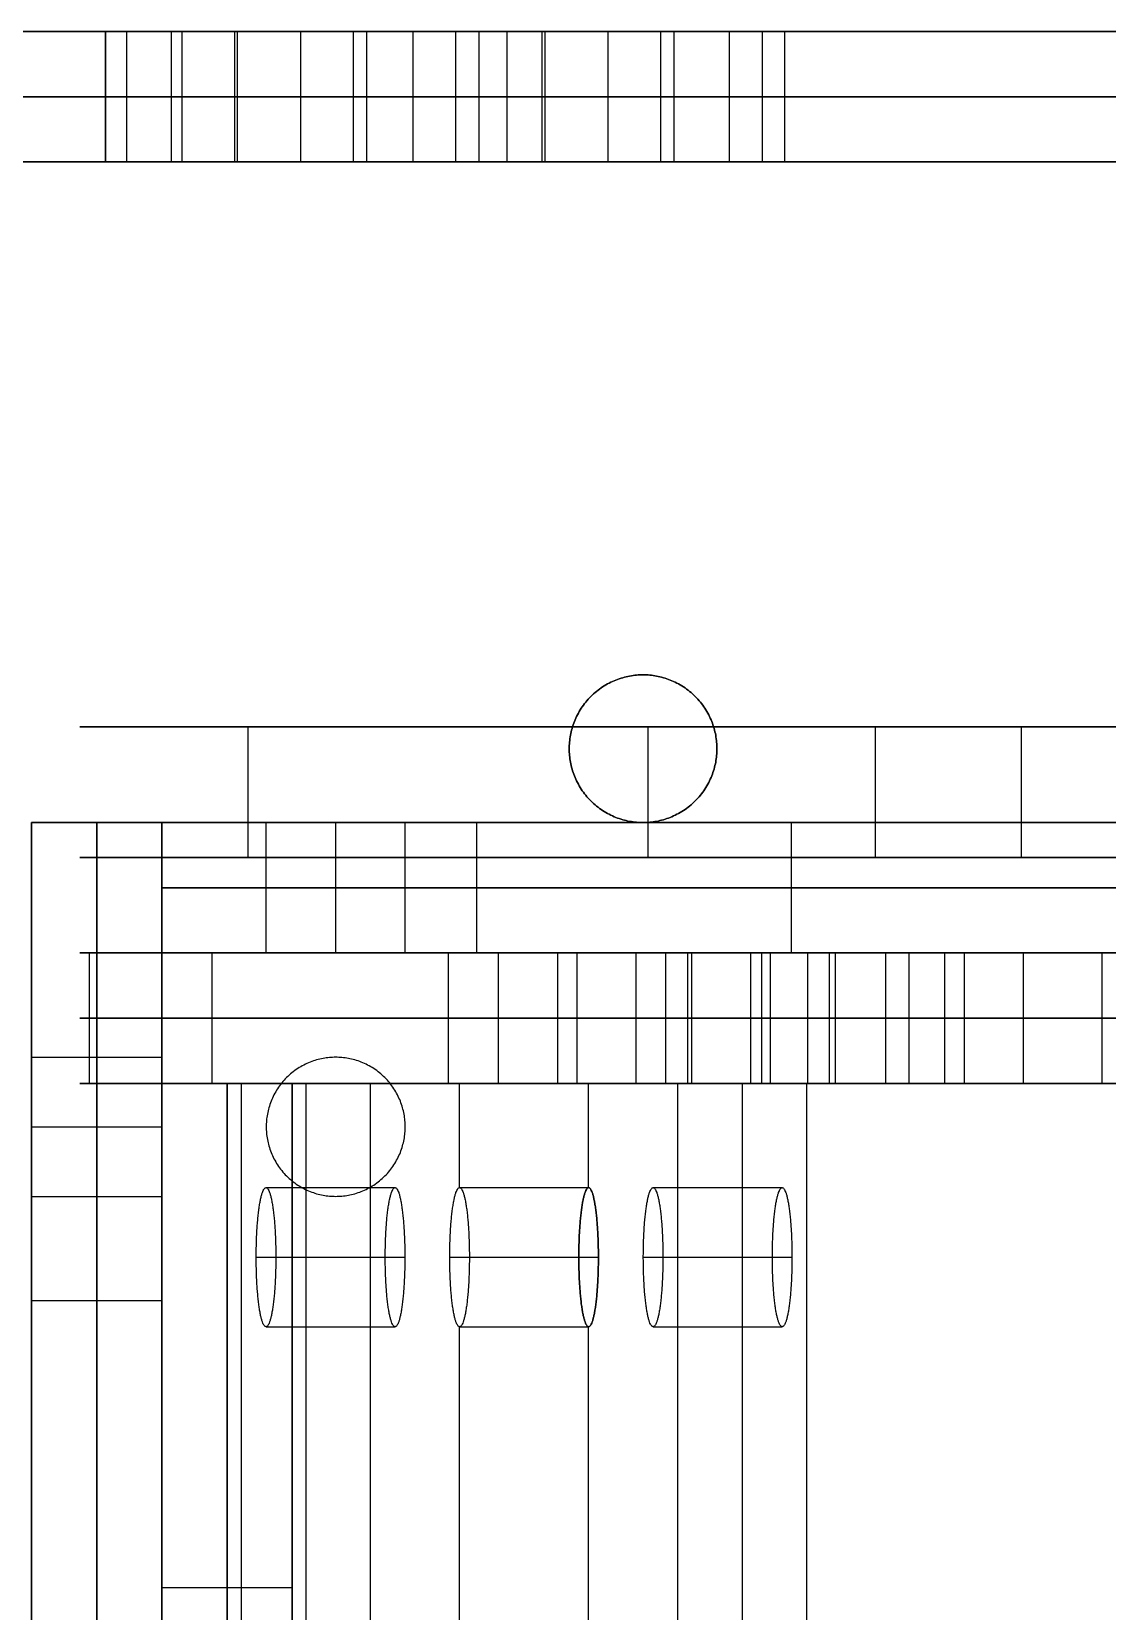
# Model space of a CAD drawing. Header units: millimetres. Extents: x -232 to 139, y -100 to 100.
# Drawn here: x -14.07 to 10.69, y 15.15 to 51.5 of the extents above; entities that cross this region are included whole.
import ezdxf

# ---------------------------------------------------------------- set-up
doc = ezdxf.new("R2010")
doc.units = ezdxf.units.MM
doc.header["$MEASUREMENT"] = 0
doc.layers.add('body', color=30, linetype='Continuous', true_color=0xff8000)

msp = doc.modelspace()

# ---------------------------------------------------------------- linework, layer by layer
at = {"layer": 'body'}
for p, q in [((-32.113, 51.5, 57.149), (4.858, 51.5, 57.149)), ((-32.113, 48.5, 57.149), (4.858, 48.5, 57.149)), ((-14.074, 22.212, 236.125), (-14.074, 33.3, 236.125)), ((-11.074, 22.212, 236.125), (-11.074, 33.3, 236.125)), ((61.395, 33.3, 229.141), (-11.074, 33.3, 229.141)), ((61.395, 30.3, 229.141), (-11.074, 30.3, 229.141)), ((25.858, 30.3, 125.732), (-5.192, 30.3, 130.148)), ((0.515, 30.3, 58.9), (2.484, 30.3, 72.746)), ((2.963, 30.3, 76.112), (20.151, 30.3, 196.98)), ((-11.074, 15.7, 238.11), (-11.074, 27.3, 238.11)), ((-8.074, 15.7, 238.11), (-8.074, 27.3, 238.11)), ((25.858, 27.3, 125.732), (-5.192, 27.3, 130.148)), ((-4.223, 24.9, 136.959), (-4.223, 27.3, 136.959)), ((-1.253, 24.9, 136.537), (-1.253, 27.3, 136.537)), ((0.515, 27.3, 58.9), (2.484, 27.3, 72.746)), ((2.963, 27.3, 76.112), (20.151, 27.3, 196.98)), ((-4.223, -21.7, 136.959), (-4.223, 21.7, 136.959)), ((-1.253, -21.7, 136.537), (-1.253, 21.7, 136.537))]:
    msp.add_line(p, q, dxfattribs=at)
for points in [[(69.887, 51.5, 5), (18.887, 51.5, 5), (-32.113, 51.5, 5)], [(-32.113, 51.5, 83.834), (-19.39, 51.5, 96.566), (-6.666, 51.5, 109.298)], [(-12.37, 48.5, 79.495), (-12.37, 50, 79.495), (-12.37, 51.5, 79.495)], [(-12.37, 51.5, 79.495), (-10.85, 51.5, 77.974), (-9.331, 51.5, 76.452)], [(-12.368, 48.5, 82.465), (-12.368, 50, 82.465), (-12.368, 51.5, 82.465)], [(-11.878, 48.5, 73.908), (-11.878, 50, 73.908), (-11.878, 51.5, 73.908)], [(-9.331, 51.5, 76.452), (-10.605, 51.5, 75.18), (-11.878, 51.5, 73.908)], [(-11.878, 51.5, 73.908), (2.749, 51.5, 59.261), (17.376, 51.5, 44.614)], [(-10.85, 48.5, 77.974), (-10.85, 50, 77.974), (-10.85, 51.5, 77.974)], [(-10.605, 48.5, 75.18), (-10.605, 50, 75.18), (-10.605, 51.5, 75.18)], [(-9.398, 48.5, 82.463), (-9.398, 50, 82.463), (-9.398, 51.5, 82.463)], [(-6.359, 51.5, 79.42), (-7.879, 51.5, 80.941), (-9.398, 51.5, 82.463)], [(-9.331, 48.5, 76.452), (-9.331, 50, 76.452), (-9.331, 51.5, 76.452)], [(-7.879, 48.5, 80.941), (-7.879, 50, 80.941), (-7.879, 51.5, 80.941)], [(-6.666, 48.5, 109.298), (-6.666, 50, 109.298), (-6.666, 51.5, 109.298)], [(-6.666, 51.5, 109.298), (-3.13, 51.5, 109.298), (0.406, 51.5, 109.298)], [(-6.359, 48.5, 79.42), (-6.359, 50, 79.42), (-6.359, 51.5, 79.42)], [(-2.255, 51.5, 83.519), (-4.307, 51.5, 81.469), (-6.359, 51.5, 79.42)], [(-5.294, 48.5, 86.561), (-5.294, 50, 86.561), (-5.294, 51.5, 86.561)], [(-5.294, 51.5, 86.561), (-3.774, 51.5, 85.04), (-2.255, 51.5, 83.519)], [(-5.292, 48.5, 89.531), (-5.292, 50, 89.531), (-5.292, 51.5, 89.531)], [(-4.307, 48.5, 81.469), (-4.307, 50, 81.469), (-4.307, 51.5, 81.469)], [(-3.774, 48.5, 85.04), (-3.774, 50, 85.04), (-3.774, 51.5, 85.04)], [(-3.13, 48.5, 109.298), (-3.13, 50, 109.298), (-3.13, 51.5, 109.298)], [(-2.322, 48.5, 89.529), (-2.322, 50, 89.529), (-2.322, 51.5, 89.529)], [(0.717, 51.5, 86.486), (-0.803, 51.5, 88.008), (-2.322, 51.5, 89.529)], [(-2.255, 48.5, 83.519), (-2.255, 50, 83.519), (-2.255, 51.5, 83.519)], [(-0.803, 48.5, 88.008), (-0.803, 50, 88.008), (-0.803, 51.5, 88.008)], [(0.406, 48.5, 109.298), (0.406, 50, 109.298), (0.406, 51.5, 109.298)], [(0.406, 51.5, 109.298), (35.146, 51.5, 74.557), (69.887, 51.5, 39.816)], [(0.717, 48.5, 86.486), (0.717, 50, 86.486), (0.717, 51.5, 86.486)], [(3.264, 51.5, 89.03), (1.99, 51.5, 87.758), (0.717, 51.5, 86.486)], [(1.99, 48.5, 87.758), (1.99, 50, 87.758), (1.99, 51.5, 87.758)], [(2.749, 48.5, 59.261), (2.749, 50, 59.261), (2.749, 51.5, 59.261)], [(3.264, 48.5, 89.03), (3.264, 50, 89.03), (3.264, 51.5, 89.03)], [(32.518, 51.5, 59.736), (17.891, 51.5, 74.383), (3.264, 51.5, 89.03)], [(69.887, 50, 5), (18.887, 50, 5), (-32.113, 50, 5)], [(-32.113, 50, 83.834), (-19.39, 50, 96.566), (-6.666, 50, 109.298)], [(-12.37, 50, 79.495), (-10.85, 50, 77.974), (-9.331, 50, 76.452)], [(-9.331, 50, 76.452), (-10.605, 50, 75.18), (-11.878, 50, 73.908)], [(-11.878, 50, 73.908), (2.749, 50, 59.261), (17.376, 50, 44.614)], [(-6.359, 50, 79.42), (-7.879, 50, 80.941), (-9.398, 50, 82.463)], [(-6.666, 50, 109.298), (-3.13, 50, 109.298), (0.406, 50, 109.298)], [(-2.255, 50, 83.519), (-4.307, 50, 81.469), (-6.359, 50, 79.42)], [(-5.294, 50, 86.561), (-3.774, 50, 85.04), (-2.255, 50, 83.519)], [(0.717, 50, 86.486), (-0.803, 50, 88.008), (-2.322, 50, 89.529)], [(0.406, 50, 109.298), (35.146, 50, 74.557), (69.887, 50, 39.816)], [(3.264, 50, 89.03), (1.99, 50, 87.758), (0.717, 50, 86.486)], [(32.518, 50, 59.736), (17.891, 50, 74.383), (3.264, 50, 89.03)], [(69.887, 48.5, 5), (18.887, 48.5, 5), (-32.113, 48.5, 5)], [(-32.113, 48.5, 83.834), (-19.39, 48.5, 96.566), (-6.666, 48.5, 109.298)], [(66.887, 48.5, 5), (18.887, 48.5, 5), (-29.113, 48.5, 5)], [(66.887, 48.5, 8), (18.887, 48.5, 8), (-29.113, 48.5, 8)], [(66.887, 48.5, 6.5), (18.887, 48.5, 6.5), (-29.113, 48.5, 6.5)], [(-12.37, 48.5, 79.495), (-10.85, 48.5, 77.974), (-9.331, 48.5, 76.452)], [(-9.331, 48.5, 76.452), (-10.605, 48.5, 75.18), (-11.878, 48.5, 73.908)], [(-11.878, 48.5, 73.908), (2.749, 48.5, 59.261), (17.376, 48.5, 44.614)], [(-6.359, 48.5, 79.42), (-7.879, 48.5, 80.941), (-9.398, 48.5, 82.463)], [(-6.666, 48.5, 109.298), (-3.13, 48.5, 109.298), (0.406, 48.5, 109.298)], [(-2.255, 48.5, 83.519), (-4.307, 48.5, 81.469), (-6.359, 48.5, 79.42)], [(-5.294, 48.5, 86.561), (-3.774, 48.5, 85.04), (-2.255, 48.5, 83.519)], [(0.717, 48.5, 86.486), (-0.803, 48.5, 88.008), (-2.322, 48.5, 89.529)], [(0.406, 48.5, 109.298), (35.146, 48.5, 74.557), (69.887, 48.5, 39.816)], [(3.264, 48.5, 89.03), (1.99, 48.5, 87.758), (0.717, 48.5, 86.486)], [(32.518, 48.5, 59.736), (17.891, 48.5, 74.383), (3.264, 48.5, 89.03)], [(0, 36.7, 5), (0, 36.7, 6.5), (0, 36.7, 8)], [(-9.096, 35.5, 77.044), (-9.096, 34, 77.044), (-9.096, 32.5, 77.044)], [(0.109, 35.5, 62.61), (0.109, 34, 62.61), (0.109, 32.5, 62.61)], [(5.339, 35.5, 86.248), (5.339, 34, 86.248), (5.339, 32.5, 86.248)], [(8.704, 35.5, 73.943), (8.704, 34, 73.943), (8.704, 32.5, 73.943)], [(-1.7, 35, 5), (-1.7, 35, 6.5), (-1.7, 35, 8)], [(1.7, 35, 5), (1.7, 35, 6.5), (1.7, 35, 8)], [(-14.074, -33.3, 197.381), (-14.074, 0, 197.381), (-14.074, 33.3, 197.381)], [(-14.074, 33.3, 197.381), (-12.574, 33.3, 197.381), (-11.074, 33.3, 197.381)], [(-14.074, 33.3, 197.381), (-14.074, 33.3, 236.125), (-14.074, 33.3, 274.869)], [(-14.074, 33.3, 274.869), (-12.574, 33.3, 274.869), (-11.074, 33.3, 274.869)], [(-14.074, 33.3, 274.869), (-14.074, 0, 274.869), (-14.074, -33.3, 274.869)], [(-14.074, 33.3, 236.125), (-12.574, 33.3, 236.125), (-11.074, 33.3, 236.125)], [(61.395, 33.3, 274.869), (23.661, 33.3, 274.869), (-14.074, 33.3, 274.869)], [(-14.074, 33.3, 274.869), (-14.074, 33.3, 276.369), (-14.074, 33.3, 277.869)], [(61.395, 33.3, 277.869), (23.661, 33.3, 277.869), (-14.074, 33.3, 277.869)], [(-14.074, 33.3, 274.869), (-14.074, 0, 274.869), (-14.074, -33.3, 274.869)], [(-14.074, 33.3, 277.869), (-14.074, 0, 277.869), (-14.074, -33.3, 277.869)], [(61.395, 33.3, 276.369), (23.661, 33.3, 276.369), (-14.074, 33.3, 276.369)], [(-14.074, 33.3, 276.369), (-14.074, 0, 276.369), (-14.074, -33.3, 276.369)], [(-12.574, -33.3, 197.381), (-12.574, 0, 197.381), (-12.574, 33.3, 197.381)], [(-12.574, 33.3, 197.381), (-12.574, 33.3, 236.125), (-12.574, 33.3, 274.869)], [(-12.574, 33.3, 274.869), (-12.574, 0, 274.869), (-12.574, -33.3, 274.869)], [(-11.074, -33.3, 197.381), (-11.074, 0, 197.381), (-11.074, 33.3, 197.381)], [(-11.074, 33.3, 197.381), (-11.074, 33.3, 236.125), (-11.074, 33.3, 274.869)], [(-11.074, 33.3, 274.869), (-11.074, 0, 274.869), (-11.074, -33.3, 274.869)], [(-11.074, 30.3, 274.869), (-11.074, 31.8, 274.869), (-11.074, 33.3, 274.869)], [(-11.074, 33.3, 197.381), (-11.074, 33.3, 236.125), (-11.074, 33.3, 274.869)], [(-11.074, 30.3, 197.381), (-11.074, 31.8, 197.381), (-11.074, 33.3, 197.381)], [(-11.074, 33.3, 274.869), (25.161, 33.3, 274.869), (61.395, 33.3, 274.869)], [(3.42, 33.3, 197.381), (-3.827, 33.3, 197.381), (-11.074, 33.3, 197.381)], [(-11.074, 30.3, 236.125), (-11.074, 31.8, 236.125), (-11.074, 33.3, 236.125)], [(-8.674, 30.3, 270.869), (-8.674, 31.8, 270.869), (-8.674, 33.3, 270.869)], [(-8.674, 30.3, 201.381), (-8.674, 31.8, 201.381), (-8.674, 33.3, 201.381)], [(-7.074, 30.3, 269.269), (-7.074, 31.8, 269.269), (-7.074, 33.3, 269.269)], [(-7.074, 30.3, 272.469), (-7.074, 31.8, 272.469), (-7.074, 33.3, 272.469)], [(-7.074, 30.3, 199.781), (-7.074, 31.8, 199.781), (-7.074, 33.3, 199.781)], [(-7.074, 30.3, 202.981), (-7.074, 31.8, 202.981), (-7.074, 33.3, 202.981)], [(-5.474, 30.3, 270.869), (-5.474, 31.8, 270.869), (-5.474, 33.3, 270.869)], [(-5.474, 30.3, 201.381), (-5.474, 31.8, 201.381), (-5.474, 33.3, 201.381)], [(-3.827, 30.3, 197.381), (-3.827, 31.8, 197.381), (-3.827, 33.3, 197.381)], [(0, 33.3, 5), (0, 33.3, 6.5), (0, 33.3, 8)], [(3.42, 30.3, 192.408), (3.42, 31.8, 192.408), (3.42, 33.3, 192.408)], [(3.42, 30.3, 197.381), (3.42, 31.8, 197.381), (3.42, 33.3, 197.381)], [(3.42, 33.3, 192.408), (3.42, 33.3, 194.894), (3.42, 33.3, 197.381)], [(3.42, 30.3, 194.894), (3.42, 31.8, 194.894), (3.42, 33.3, 194.894)], [(-11.074, 31.8, 197.381), (-11.074, 31.8, 236.125), (-11.074, 31.8, 274.869)], [(-11.074, 31.8, 274.869), (25.161, 31.8, 274.869), (61.395, 31.8, 274.869)], [(3.42, 31.8, 197.381), (-3.827, 31.8, 197.381), (-11.074, 31.8, 197.381)], [(3.42, 31.8, 192.408), (3.42, 31.8, 194.894), (3.42, 31.8, 197.381)], [(3.781, 30.3, 193.249), (-4.485, 30.3, 135.121), (-12.751, 30.3, 76.993)], [(-12.751, 30.3, 76.993), (-12.751, 28.8, 76.993), (-12.751, 27.3, 76.993)], [(-11.074, 30.3, 197.381), (-11.074, 30.3, 236.125), (-11.074, 30.3, 274.869)], [(-11.074, 30.3, 274.869), (25.161, 30.3, 274.869), (61.395, 30.3, 274.869)], [(3.42, 30.3, 197.381), (-3.827, 30.3, 197.381), (-11.074, 30.3, 197.381)], [(-9.926, 30.3, 65.154), (-9.926, 28.8, 65.154), (-9.926, 27.3, 65.154)], [(-4.485, 30.3, 135.121), (-4.485, 28.8, 135.121), (-4.485, 27.3, 135.121)], [(-3.332, 30.3, 104.87), (-3.332, 28.8, 104.87), (-3.332, 27.3, 104.87)], [(-1.973, 30.3, 103.061), (-1.973, 28.8, 103.061), (-1.973, 27.3, 103.061)], [(-1.523, 30.3, 106.229), (-1.523, 28.8, 106.229), (-1.523, 27.3, 106.229)], [(-0.164, 30.3, 104.42), (-0.164, 28.8, 104.42), (-0.164, 27.3, 104.42)], [(0.515, 30.3, 58.9), (0.515, 28.8, 58.9), (0.515, 27.3, 58.9)], [(1.024, 30.3, 74.429), (1.024, 28.8, 74.429), (1.024, 27.3, 74.429)], [(1.123, 27.3, 136.199), (1.123, 28.8, 136.199), (1.123, 30.3, 136.199)], [(2.482, 27.3, 134.389), (2.482, 28.8, 134.389), (2.482, 30.3, 134.389)], [(2.724, 30.3, 72.729), (2.724, 28.8, 72.729), (2.724, 27.3, 72.729)], [(2.724, 30.3, 76.129), (2.724, 28.8, 76.129), (2.724, 27.3, 76.129)], [(2.932, 27.3, 137.557), (2.932, 28.8, 137.557), (2.932, 30.3, 137.557)], [(3.42, 30.3, 192.408), (3.42, 30.3, 194.894), (3.42, 30.3, 197.381)], [(3.781, 30.3, 193.249), (3.781, 28.8, 193.249), (3.781, 27.3, 193.249)], [(4.291, 27.3, 135.748), (4.291, 28.8, 135.748), (4.291, 30.3, 135.748)], [(4.424, 30.3, 74.429), (4.424, 28.8, 74.429), (4.424, 27.3, 74.429)], [(5.578, 30.3, 167.527), (5.578, 28.8, 167.527), (5.578, 27.3, 167.527)], [(6.116, 30.3, 197.201), (6.116, 28.8, 197.201), (6.116, 27.3, 197.201)], [(6.937, 30.3, 165.718), (6.937, 28.8, 165.718), (6.937, 27.3, 165.718)], [(7.387, 30.3, 168.886), (7.387, 28.8, 168.886), (7.387, 27.3, 168.886)], [(8.746, 30.3, 167.077), (8.746, 28.8, 167.077), (8.746, 27.3, 167.077)], [(29.74, 30.3, 195.616), (20.151, 30.3, 196.98), (10.562, 30.3, 198.344)], [(10.562, 30.3, 198.344), (10.562, 28.8, 198.344), (10.562, 27.3, 198.344)], [(3.781, 28.8, 193.249), (-4.485, 28.8, 135.121), (-12.751, 28.8, 76.993)], [(29.74, 28.8, 195.616), (20.151, 28.8, 196.98), (10.562, 28.8, 198.344)], [(-14.074, 27.9, 270.869), (-12.574, 27.9, 270.869), (-11.074, 27.9, 270.869)], [(-14.074, 27.9, 201.381), (-12.574, 27.9, 201.381), (-11.074, 27.9, 201.381)], [(-7.074, 27.9, 277.869), (-7.074, 27.9, 276.369), (-7.074, 27.9, 274.869)], [(3.781, 27.3, 193.249), (-4.485, 27.3, 135.121), (-12.751, 27.3, 76.993)], [(-11.074, 27.3, 238.11), (-9.574, 27.3, 238.11), (-8.074, 27.3, 238.11)], [(-9.242, -27.3, 101.67), (-9.242, 0, 101.67), (-9.242, 27.3, 101.67)], [(-9.242, 27.3, 101.67), (-7.756, 27.3, 101.459), (-6.271, 27.3, 101.248)], [(-9.242, 27.3, 101.67), (-4.223, 27.3, 136.959), (0.795, 27.3, 172.247)], [(-7.756, -27.3, 101.459), (-7.756, 0, 101.459), (-7.756, 27.3, 101.459)], [(-7.756, 27.3, 101.459), (-2.738, 27.3, 136.748), (2.28, 27.3, 172.036)], [(-6.271, -27.3, 101.248), (-6.271, 0, 101.248), (-6.271, 27.3, 101.248)], [(-6.271, 27.3, 101.248), (-1.253, 27.3, 136.537), (3.765, 27.3, 171.825)], [(-4.223, 27.3, 136.959), (-2.738, 27.3, 136.748), (-1.253, 27.3, 136.537)], [(0.795, 27.3, 172.247), (2.28, 27.3, 172.036), (3.765, 27.3, 171.825)], [(0.795, 27.3, 172.247), (0.795, 0, 172.247), (0.795, -27.3, 172.247)], [(2.28, 27.3, 172.036), (2.28, 0, 172.036), (2.28, -27.3, 172.036)], [(3.765, 27.3, 171.825), (3.765, 0, 171.825), (3.765, -27.3, 171.825)], [(29.74, 27.3, 195.616), (20.151, 27.3, 196.98), (10.562, 27.3, 198.344)], [(-14.074, 26.3, 269.269), (-12.574, 26.3, 269.269), (-11.074, 26.3, 269.269)], [(-14.074, 26.3, 272.469), (-12.574, 26.3, 272.469), (-11.074, 26.3, 272.469)], [(-14.074, 26.3, 199.781), (-12.574, 26.3, 199.781), (-11.074, 26.3, 199.781)], [(-14.074, 26.3, 202.981), (-12.574, 26.3, 202.981), (-11.074, 26.3, 202.981)], [(-8.674, 26.3, 277.869), (-8.674, 26.3, 276.369), (-8.674, 26.3, 274.869)], [(-5.474, 26.3, 277.869), (-5.474, 26.3, 276.369), (-5.474, 26.3, 274.869)], [(-8.678, 24.9, 105.63), (-7.193, 24.9, 105.419), (-5.708, 24.9, 105.208)], [(-4.223, 24.9, 136.959), (-2.738, 24.9, 136.748), (-1.253, 24.9, 136.537)], [(0.232, 24.9, 168.287), (1.717, 24.9, 168.076), (3.202, 24.9, 167.865)], [(-14.074, 24.7, 270.869), (-12.574, 24.7, 270.869), (-11.074, 24.7, 270.869)], [(-14.074, 24.7, 201.381), (-12.574, 24.7, 201.381), (-11.074, 24.7, 201.381)], [(-7.074, 24.7, 277.869), (-7.074, 24.7, 276.369), (-7.074, 24.7, 274.869)], [(-8.904, 23.3, 104.046), (-7.419, 23.3, 103.835), (-5.934, 23.3, 103.624)], [(-8.453, 23.3, 107.215), (-6.968, 23.3, 107.003), (-5.483, 23.3, 106.792)], [(-4.449, 23.3, 135.375), (-2.964, 23.3, 135.164), (-1.479, 23.3, 134.952)], [(-3.998, 23.3, 138.543), (-2.513, 23.3, 138.332), (-1.028, 23.3, 138.121)], [(0.006, 23.3, 166.703), (1.491, 23.3, 166.492), (2.976, 23.3, 166.281)], [(0.457, 23.3, 169.871), (1.942, 23.3, 169.66), (3.427, 23.3, 169.449)], [(-14.074, 22.3, 238.11), (-12.574, 22.3, 238.11), (-11.074, 22.3, 238.11)], [(-8.678, 21.7, 105.63), (-7.193, 21.7, 105.419), (-5.708, 21.7, 105.208)], [(-4.223, 21.7, 136.959), (-2.738, 21.7, 136.748), (-1.253, 21.7, 136.537)], [(0.232, 21.7, 168.287), (1.717, 21.7, 168.076), (3.202, 21.7, 167.865)], [(-11.074, 15.7, 238.11), (-9.574, 15.7, 238.11), (-8.074, 15.7, 238.11)]]:
    msp.add_open_spline(points, degree=2, dxfattribs=at)
at = {"layer": 'body', "extrusion": (-1.50727e-13, -1, 2.49579e-15)}
for points in [[(-9.398, 51.5, 82.463), (-10.882, 51.5, 83.949), (-12.368, 51.5, 82.465), (-13.854, 51.5, 80.981), (-12.37, 51.5, 79.495)], [(-9.398, 50, 82.463), (-10.882, 50, 83.949), (-12.368, 50, 82.465), (-13.854, 50, 80.981), (-12.37, 50, 79.495)]]:
    msp.add_rational_spline(points, [1, 0.707106781187, 1, 0.707106781187, 1], degree=2, knots=[450.659493, 450.659493, 450.659493, 453.958165, 453.958165, 457.256838, 457.256838, 457.256838], dxfattribs=at)
at = {"layer": 'body', "extrusion": (1.51924e-13, 1, -1.30034e-15)}
for points in [[(-2.322, 51.5, 89.529), (-3.806, 51.5, 91.015), (-5.292, 51.5, 89.531), (-6.778, 51.5, 88.047), (-5.294, 51.5, 86.561)], [(-2.322, 50, 89.529), (-3.806, 50, 91.015), (-5.292, 50, 89.531), (-6.778, 50, 88.047), (-5.294, 50, 86.561)], [(-2.322, 48.5, 89.529), (-3.806, 48.5, 91.015), (-5.292, 48.5, 89.531), (-6.778, 48.5, 88.047), (-5.294, 48.5, 86.561)]]:
    msp.add_rational_spline(points, [1, 0.707106781187, 1, 0.707106781187, 1], degree=2, knots=[429.662148, 429.662148, 429.662148, 432.960821, 432.960821, 436.259493, 436.259493, 436.259493], dxfattribs=at)
at = {"layer": 'body', "extrusion": (-1.49533e-13, -1, -1.09382e-15)}
msp.add_rational_spline([(-9.398, 48.5, 82.463), (-10.882, 48.5, 83.949), (-12.368, 48.5, 82.465), (-13.854, 48.5, 80.981), (-12.37, 48.5, 79.495)], [1, 0.707106781187, 1, 0.707106781187, 1], degree=2, knots=[450.659493, 450.659493, 450.659493, 453.958165, 453.958165, 457.256838, 457.256838, 457.256838], dxfattribs=at)
at = {"layer": 'body'}
for points, weights, knots in [([(1.7, 35, 5), (1.7, 33.3, 5), (0, 33.3, 5), (-1.7, 33.3, 5), (-1.7, 35, 5), (-1.7, 36.7, 5), (0, 36.7, 5), (1.7, 36.7, 5), (1.7, 35, 5)], [1, 0.707106781187, 1, 0.707106781187, 1, 0.707106781187, 1, 0.707106851018, 0.999999860338], [-10.681415, -10.681415, -10.681415, -8.011061, -8.011061, -5.340707, -5.340707, -2.670353, -2.670353, 0, 0, 0]), ([(1.7, 35, 8), (1.7, 33.3, 8), (0, 33.3, 8), (-1.7, 33.3, 8), (-1.7, 35, 8), (-1.7, 36.7, 8), (0, 36.7, 8), (1.7, 36.7, 8), (1.7, 35, 8)], [1, 0.707106781187, 1, 0.707106781187, 1, 0.707106781187, 1, 0.707106851018, 0.999999860338], [-10.681415, -10.681415, -10.681415, -8.011061, -8.011061, -5.340707, -5.340707, -2.670353, -2.670353, 0, 0, 0]), ([(1.7, 35, 8), (1.7, 36.7, 8), (0, 36.7, 8), (-1.7, 36.7, 8), (-1.7, 35, 8), (-1.7, 33.3, 8), (0, 33.3, 8), (1.7, 33.3, 8), (1.7, 35, 8)], [1, 0.707106781187, 1, 0.707106781187, 1, 0.707106781187, 1, 0.707106781187, 1], [0, 0, 0, 2.670354, 2.670354, 5.340708, 5.340708, 8.011061, 8.011061, 10.681415, 10.681415, 10.681415]), ([(-7.074, 24.7, 274.869), (-8.674, 24.7, 274.869), (-8.674, 26.3, 274.869), (-8.674, 27.9, 274.869), (-7.074, 27.9, 274.869), (-5.474, 27.9, 274.869), (-5.474, 26.3, 274.869), (-5.474, 24.7, 274.869), (-7.074, 24.7, 274.869)], [1, 0.707106781187, 1, 0.707106781187, 1, 0.707106781187, 1, 0.707106781187, 1], [-10.053096, -10.053096, -10.053096, -7.539822, -7.539822, -5.026548, -5.026548, -2.513274, -2.513274, 0, 0, 0]), ([(-7.074, 24.7, 277.869), (-8.674, 24.7, 277.869), (-8.674, 26.3, 277.869), (-8.674, 27.9, 277.869), (-7.074, 27.9, 277.869), (-5.474, 27.9, 277.869), (-5.474, 26.3, 277.869), (-5.474, 24.7, 277.869), (-7.074, 24.7, 277.869)], [1, 0.707106781187, 1, 0.707106781187, 1, 0.707106781187, 1, 0.707106781187, 1], [-10.053096, -10.053096, -10.053096, -7.539822, -7.539822, -5.026548, -5.026548, -2.513274, -2.513274, 0, 0, 0])]:
    msp.add_rational_spline(points, weights, degree=2, knots=knots, dxfattribs=at)
at = {"layer": 'body', "extrusion": (0, -1, 0)}
for points, weights, knots in [([(16.259, 35.5, 82.355), (10.447, 35.5, 92.28), (-0.766, 35.5, 89.721), (-11.978, 35.5, 87.163), (-12.91, 35.5, 75.7), (-13.842, 35.5, 64.237), (-3.19, 35.5, 59.901), (7.462, 35.5, 55.565), (14.801, 35.5, 64.42)], [1, 0.806451334521, 1, 0.806451334521, 1, 0.806451334521, 1, 0.806451334521, 1], [0, 0, 0, 20.490675, 20.490675, 40.981349, 40.981349, 61.472024, 61.472024, 81.962699, 81.962699, 81.962699]), ([(-9.096, 35.5, 77.044), (-7.451, 35.5, 76.91), (-7.585, 35.5, 75.266), (-7.718, 35.5, 73.621), (-9.363, 35.5, 73.755), (-11.007, 35.5, 73.888), (-10.874, 35.5, 75.533), (-10.74, 35.5, 77.177), (-9.096, 35.5, 77.044)], [1, 0.707106781187, 1, 0.707106781187, 1, 0.707106781187, 1, 0.707106781187, 1], [187.938984, 187.938984, 187.938984, 190.530798, 190.530798, 193.122612, 193.122612, 195.714426, 195.714426, 198.30624, 198.30624, 198.30624]), ([(8.704, 35.5, 73.943), (8.218, 35.5, 67.963), (2.238, 35.5, 68.448), (-3.742, 35.5, 68.934), (-3.257, 35.5, 74.914), (-2.771, 35.5, 80.895), (3.209, 35.5, 80.409), (9.189, 35.5, 79.924), (8.704, 35.5, 73.943)], [1, 0.707106781187, 1, 0.707106781187, 1, 0.707106781187, 1, 0.707106781187, 1], [219.983229, 219.983229, 219.983229, 229.408007, 229.408007, 238.832785, 238.832785, 248.257563, 248.257563, 257.682341, 257.682341, 257.682341]), ([(0.109, 35.5, 62.61), (0.242, 35.5, 64.254), (1.887, 35.5, 64.121), (3.531, 35.5, 63.987), (3.398, 35.5, 62.343), (3.264, 35.5, 60.698), (1.62, 35.5, 60.831), (-0.025, 35.5, 60.965), (0.109, 35.5, 62.61)], [1, 0.707106781187, 1, 0.707106781187, 1, 0.707106781187, 1, 0.707106781187, 1], [177.571729, 177.571729, 177.571729, 180.163543, 180.163543, 182.755357, 182.755357, 185.34717, 185.34717, 187.938984, 187.938984, 187.938984]), ([(16.259, 32.5, 82.355), (10.447, 32.5, 92.28), (-0.766, 32.5, 89.721), (-11.978, 32.5, 87.163), (-12.91, 32.5, 75.7), (-13.842, 32.5, 64.237), (-3.19, 32.5, 59.901), (7.462, 32.5, 55.565), (14.801, 32.5, 64.42)], [1, 0.806451334521, 1, 0.806451334521, 1, 0.806451334521, 1, 0.806451334521, 1], [0, 0, 0, 20.490675, 20.490675, 40.981349, 40.981349, 61.472024, 61.472024, 81.962699, 81.962699, 81.962699]), ([(-9.096, 32.5, 77.044), (-7.451, 32.5, 76.91), (-7.585, 32.5, 75.266), (-7.718, 32.5, 73.621), (-9.363, 32.5, 73.755), (-11.007, 32.5, 73.888), (-10.874, 32.5, 75.533), (-10.74, 32.5, 77.177), (-9.096, 32.5, 77.044)], [1, 0.707106781187, 1, 0.707106781187, 1, 0.707106781187, 1, 0.707106781187, 1], [187.938984, 187.938984, 187.938984, 190.530798, 190.530798, 193.122612, 193.122612, 195.714426, 195.714426, 198.30624, 198.30624, 198.30624]), ([(8.704, 32.5, 73.943), (8.218, 32.5, 67.963), (2.238, 32.5, 68.448), (-3.742, 32.5, 68.934), (-3.257, 32.5, 74.914), (-2.771, 32.5, 80.895), (3.209, 32.5, 80.409), (9.189, 32.5, 79.924), (8.704, 32.5, 73.943)], [1, 0.707106781187, 1, 0.707106781187, 1, 0.707106781187, 1, 0.707106781187, 1], [219.983229, 219.983229, 219.983229, 229.408007, 229.408007, 238.832785, 238.832785, 248.257563, 248.257563, 257.682341, 257.682341, 257.682341]), ([(0.109, 32.5, 62.61), (0.242, 32.5, 64.254), (1.887, 32.5, 64.121), (3.531, 32.5, 63.987), (3.398, 32.5, 62.343), (3.264, 32.5, 60.698), (1.62, 32.5, 60.831), (-0.025, 32.5, 60.965), (0.109, 32.5, 62.61)], [1, 0.707106781187, 1, 0.707106781187, 1, 0.707106781187, 1, 0.707106781187, 1], [177.571729, 177.571729, 177.571729, 180.163543, 180.163543, 182.755357, 182.755357, 185.34717, 185.34717, 187.938984, 187.938984, 187.938984])]:
    msp.add_rational_spline(points, weights, degree=2, knots=knots, dxfattribs=at)
at = {"layer": 'body', "extrusion": (0, 1, 0)}
for points, weights, knots in [([(5.339, 35.5, 86.248), (5.205, 35.5, 84.603), (3.56, 35.5, 84.737), (1.916, 35.5, 84.87), (2.049, 35.5, 86.515), (2.183, 35.5, 88.16), (3.827, 35.5, 88.026), (5.472, 35.5, 87.893), (5.339, 35.5, 86.248)], [1, 0.707106781187, 1, 0.707106781187, 1, 0.707106781187, 1, 0.707106781187, 1], [167.204473, 167.204473, 167.204473, 169.796287, 169.796287, 172.388101, 172.388101, 174.979915, 174.979915, 177.571729, 177.571729, 177.571729]), ([(21.407, 33.3, 192.408), (21.407, 33.3, 183.414), (12.414, 33.3, 183.414), (3.42, 33.3, 183.414), (3.42, 33.3, 192.408)], [1, 0.707106781187, 1, 0.707106781187, 1], [-621.510071, -621.510071, -621.510071, -607.382583, -607.382583, -593.255096, -593.255096, -593.255096]), ([(5.339, 32.5, 86.248), (5.205, 32.5, 84.603), (3.56, 32.5, 84.737), (1.916, 32.5, 84.87), (2.049, 32.5, 86.515), (2.183, 32.5, 88.16), (3.827, 32.5, 88.026), (5.472, 32.5, 87.893), (5.339, 32.5, 86.248)], [1, 0.707106781187, 1, 0.707106781187, 1, 0.707106781187, 1, 0.707106781187, 1], [167.204473, 167.204473, 167.204473, 169.796287, 169.796287, 172.388101, 172.388101, 174.979915, 174.979915, 177.571729, 177.571729, 177.571729]), ([(21.407, 31.8, 192.408), (21.407, 31.8, 183.414), (12.414, 31.8, 183.414), (3.42, 31.8, 183.414), (3.42, 31.8, 192.408)], [1, 0.707106781187, 1, 0.707106781187, 1], [-621.510071, -621.510071, -621.510071, -607.382583, -607.382583, -593.255096, -593.255096, -593.255096])]:
    msp.add_rational_spline(points, weights, degree=2, knots=knots, dxfattribs=at)
at = {"layer": 'body', "extrusion": (-1.11022e-14, 1, -3.33067e-15)}
msp.add_rational_spline([(-5.474, 33.3, 270.869), (-5.474, 33.3, 272.469), (-7.074, 33.3, 272.469), (-8.674, 33.3, 272.469), (-8.674, 33.3, 270.869), (-8.674, 33.3, 269.269), (-7.074, 33.3, 269.269), (-5.474, 33.3, 269.269), (-5.474, 33.3, 270.869)], [1, 0.707106781187, 1, 0.707106781187, 1, 0.707106781187, 1, 0.707106781187, 1], degree=2, knots=[0, 0, 0, 2.513274, 2.513274, 5.026548, 5.026548, 7.539822, 7.539822, 10.053096, 10.053096, 10.053096], dxfattribs=at)
at = {"layer": 'body', "extrusion": (-8.88178e-15, 1, 0)}
msp.add_rational_spline([(-5.474, 33.3, 201.381), (-5.474, 33.3, 202.981), (-7.074, 33.3, 202.981), (-8.674, 33.3, 202.981), (-8.674, 33.3, 201.381), (-8.674, 33.3, 199.781), (-7.074, 33.3, 199.781), (-5.474, 33.3, 199.781), (-5.474, 33.3, 201.381)], [0.999999860338, 0.707106851018, 1, 0.707106781187, 1, 0.707106781187, 1, 0.707106851018, 0.999999860338], degree=2, knots=[-10.053096, -10.053096, -10.053096, -7.539823, -7.539823, -5.026548, -5.026548, -2.513274, -2.513274, 0, 0, 0], dxfattribs=at)
at = {"layer": 'body', "extrusion": (7.57574e-14, 1, -2.01687e-16)}
msp.add_rational_spline([(-12.751, 30.3, 76.993), (-13.83, 30.3, 70.479), (-9.926, 30.3, 65.154), (-6.022, 30.3, 59.829), (0.515, 30.3, 58.9), (7.052, 30.3, 57.97), (12.286, 30.3, 61.995), (17.52, 30.3, 66.021), (18.299, 30.3, 72.577)], [1, 0.921670239148, 1, 0.921670239148, 1, 0.921670239148, 1, 0.921670239148, 1], degree=2, knots=[-205.634691, -205.634691, -205.634691, -193.135582, -193.135582, -180.636473, -180.636473, -168.137364, -168.137364, -155.638255, -155.638255, -155.638255], dxfattribs=at)
at = {"layer": 'body', "extrusion": (-7.77156e-15, 1, -1.66533e-15)}
msp.add_rational_spline([(-5.474, 30.3, 270.869), (-5.474, 30.3, 272.469), (-7.074, 30.3, 272.469), (-8.674, 30.3, 272.469), (-8.674, 30.3, 270.869), (-8.674, 30.3, 269.269), (-7.074, 30.3, 269.269), (-5.474, 30.3, 269.269), (-5.474, 30.3, 270.869)], [1, 0.707106781187, 1, 0.707106781187, 1, 0.707106781187, 1, 0.707106781187, 1], degree=2, knots=[0, 0, 0, 2.513274, 2.513274, 5.026548, 5.026548, 7.539822, 7.539822, 10.053096, 10.053096, 10.053096], dxfattribs=at)
at = {"layer": 'body', "extrusion": (-9.99201e-15, 1, 0)}
msp.add_rational_spline([(-5.474, 30.3, 201.381), (-5.474, 30.3, 202.981), (-7.074, 30.3, 202.981), (-8.674, 30.3, 202.981), (-8.674, 30.3, 201.381), (-8.674, 30.3, 199.781), (-7.074, 30.3, 199.781), (-5.474, 30.3, 199.781), (-5.474, 30.3, 201.381)], [1, 0.707106781187, 1, 0.707106781187, 1, 0.707106781187, 1, 0.707106781187, 1], degree=2, knots=[-10.053096, -10.053096, -10.053096, -7.539822, -7.539822, -5.026548, -5.026548, -2.513274, -2.513274, 0, 0, 0], dxfattribs=at)
at = {"layer": 'body', "extrusion": (2.84684e-13, -1, -4.04826e-14)}
for points, knots in [([(-0.164, 30.3, 104.42), (-0.389, 30.3, 102.836), (-1.973, 30.3, 103.061), (-3.557, 30.3, 103.286), (-3.332, 30.3, 104.87), (-3.107, 30.3, 106.454), (-1.523, 30.3, 106.229), (0.061, 30.3, 106.004), (-0.164, 30.3, 104.42)], [0, 0, 0, 2.513274, 2.513274, 5.026549, 5.026549, 7.539823, 7.539823, 10.053096, 10.053096, 10.053096]), ([(4.291, 27.3, 135.748), (4.066, 27.3, 134.164), (2.482, 27.3, 134.389), (0.898, 27.3, 134.615), (1.123, 27.3, 136.199), (1.348, 27.3, 137.783), (2.932, 27.3, 137.557), (4.516, 27.3, 137.332), (4.291, 27.3, 135.748)], [-10.053096, -10.053096, -10.053096, -7.539823, -7.539823, -5.026548, -5.026548, -2.513273, -2.513273, 0, 0, 0])]:
    msp.add_rational_spline(points, [0.999999860338, 0.707106851018, 1, 0.707106781187, 1, 0.707106781187, 1, 0.707106920849, 0.999999720675], degree=2, knots=knots, dxfattribs=at)
at = {"layer": 'body', "extrusion": (-7.62789e-14, -1, -2.79513e-28)}
msp.add_rational_spline([(4.424, 30.3, 74.429), (4.424, 30.3, 72.729), (2.724, 30.3, 72.729), (1.024, 30.3, 72.729), (1.024, 30.3, 74.429), (1.024, 30.3, 76.129), (2.724, 30.3, 76.129), (4.424, 30.3, 76.129), (4.424, 30.3, 74.429)], [1, 0.707106781187, 1, 0.707106781187, 1, 0.707106781187, 1, 0.707106781187, 1], degree=2, knots=[-155.638255, -155.638255, -155.638255, -152.967901, -152.967901, -150.297548, -150.297548, -147.627194, -147.627194, -144.95684, -144.95684, -144.95684], dxfattribs=at)
at = {"layer": 'body', "extrusion": (-2.83428e-13, 1, 4.14255e-14)}
msp.add_rational_spline([(4.291, 30.3, 135.748), (4.066, 30.3, 134.164), (2.482, 30.3, 134.389), (0.898, 30.3, 134.615), (1.123, 30.3, 136.199), (1.348, 30.3, 137.783), (2.932, 30.3, 137.557), (4.516, 30.3, 137.332), (4.291, 30.3, 135.748)], [0.999999720675, 0.707106920849, 1, 0.707106781187, 1, 0.707106781187, 1, 0.707106851018, 0.999999860338], degree=2, knots=[-10.053096, -10.053096, -10.053096, -7.539823, -7.539823, -5.026549, -5.026549, -2.513274, -2.513274, 0, 0, 0], dxfattribs=at)
at = {"layer": 'body', "extrusion": (2.12212e-29, 1, 3.95016e-16)}
msp.add_rational_spline([(21.407, 30.3, 192.408), (21.407, 30.3, 183.414), (12.414, 30.3, 183.414), (3.42, 30.3, 183.414), (3.42, 30.3, 192.408)], [1, 0.707106781187, 1, 0.707106781187, 1], degree=2, knots=[-621.510071, -621.510071, -621.510071, -607.382583, -607.382583, -593.255096, -593.255096, -593.255096], dxfattribs=at)
at = {"layer": 'body', "extrusion": (-7.53157e-14, -1, -8.759e-16)}
for points in [[(10.562, 30.3, 198.344), (8.102, 30.3, 198.693), (6.116, 30.3, 197.201), (4.13, 30.3, 195.709), (3.781, 30.3, 193.249)], [(10.562, 28.8, 198.344), (8.102, 28.8, 198.693), (6.116, 28.8, 197.201), (4.13, 28.8, 195.709), (3.781, 28.8, 193.249)], [(10.562, 27.3, 198.344), (8.102, 27.3, 198.693), (6.116, 27.3, 197.201), (4.13, 27.3, 195.709), (3.781, 27.3, 193.249)]]:
    msp.add_rational_spline(points, [1, 0.923841274541, 1, 0.923841274541, 1], degree=2, knots=[-332.481518, -332.481518, -332.481518, -327.77123, -327.77123, -323.060942, -323.060942, -323.060942], dxfattribs=at)
at = {"layer": 'body', "extrusion": (-2.81386e-13, 1, 4.00138e-14)}
msp.add_rational_spline([(8.746, 30.3, 167.077), (8.521, 30.3, 165.492), (6.937, 30.3, 165.718), (5.352, 30.3, 165.943), (5.578, 30.3, 167.527), (5.803, 30.3, 169.111), (7.387, 30.3, 168.886), (8.971, 30.3, 168.661), (8.746, 30.3, 167.077)], [0.999999720675, 0.707106920849, 1, 0.707106781187, 1, 0.707106781187, 1, 0.707106851018, 0.999999860338], degree=2, knots=[-10.053096, -10.053096, -10.053096, -7.539823, -7.539823, -5.026549, -5.026549, -2.513274, -2.513274, 0, 0, 0], dxfattribs=at)
at = {"layer": 'body', "extrusion": (7.58738e-14, 1, -2.91335e-16)}
msp.add_rational_spline([(-12.751, 28.8, 76.993), (-13.83, 28.8, 70.479), (-9.926, 28.8, 65.154), (-6.022, 28.8, 59.829), (0.515, 28.8, 58.9), (7.052, 28.8, 57.97), (12.286, 28.8, 61.995), (17.52, 28.8, 66.021), (18.299, 28.8, 72.577)], [1, 0.921670239148, 1, 0.921670239148, 1, 0.921670239148, 1, 0.921670239148, 1], degree=2, knots=[-205.634691, -205.634691, -205.634691, -193.135582, -193.135582, -180.636473, -180.636473, -168.137364, -168.137364, -155.638255, -155.638255, -155.638255], dxfattribs=at)
at = {"layer": 'body', "extrusion": (-7.62789e-14, -1, -2.96983e-28)}
msp.add_rational_spline([(4.424, 28.8, 74.429), (4.424, 28.8, 72.729), (2.724, 28.8, 72.729), (1.024, 28.8, 72.729), (1.024, 28.8, 74.429), (1.024, 28.8, 76.129), (2.724, 28.8, 76.129), (4.424, 28.8, 76.129), (4.424, 28.8, 74.429)], [1, 0.707106781187, 1, 0.707106781187, 1, 0.707106781187, 1, 0.707106781187, 1], degree=2, knots=[-155.638255, -155.638255, -155.638255, -152.967901, -152.967901, -150.297548, -150.297548, -147.627194, -147.627194, -144.95684, -144.95684, -144.95684], dxfattribs=at)
at = {"layer": 'body', "extrusion": (1, 0, -4.44089e-15)}
msp.add_rational_spline([(-14.074, 24.7, 270.869), (-14.074, 24.7, 272.469), (-14.074, 26.3, 272.469), (-14.074, 27.9, 272.469), (-14.074, 27.9, 270.869), (-14.074, 27.9, 269.269), (-14.074, 26.3, 269.269), (-14.074, 24.7, 269.269), (-14.074, 24.7, 270.869)], [1, 0.707106781187, 1, 0.707106781187, 1, 0.707106781187, 1, 0.707106781187, 1], degree=2, knots=[0, 0, 0, 2.513274, 2.513274, 5.026548, 5.026548, 7.539822, 7.539822, 10.053096, 10.053096, 10.053096], dxfattribs=at)
at = {"layer": 'body', "extrusion": (-1, 0, -4.44089e-15)}
for points, weights, knots in [([(-14.074, 24.7, 201.381), (-14.074, 24.7, 202.981), (-14.074, 26.3, 202.981), (-14.074, 27.9, 202.981), (-14.074, 27.9, 201.381), (-14.074, 27.9, 199.781), (-14.074, 26.3, 199.781), (-14.074, 24.7, 199.781), (-14.074, 24.7, 201.381)], [1, 0.707106781187, 1, 0.707106781187, 1, 0.707106781187, 1, 0.707106781187, 1], [-10.053096, -10.053096, -10.053096, -7.539822, -7.539822, -5.026548, -5.026548, -2.513274, -2.513274, 0, 0, 0]), ([(-11.074, 24.7, 201.381), (-11.074, 24.7, 199.781), (-11.074, 26.3, 199.781), (-11.074, 27.9, 199.781), (-11.074, 27.9, 201.381)], [1, 0.707106781187, 1, 0.707106781187, 1], [0, 0, 0, 2.513274, 2.513274, 5.026548, 5.026548, 5.026548])]:
    msp.add_rational_spline(points, weights, degree=2, knots=knots, dxfattribs=at)
at = {"layer": 'body', "extrusion": (1, 0, 3.33067e-15)}
msp.add_rational_spline([(-11.074, 24.7, 270.869), (-11.074, 24.7, 272.469), (-11.074, 26.3, 272.469), (-11.074, 27.9, 272.469), (-11.074, 27.9, 270.869), (-11.074, 27.9, 269.269), (-11.074, 26.3, 269.269), (-11.074, 24.7, 269.269), (-11.074, 24.7, 270.869)], [1, 0.707106781187, 1, 0.707106781187, 1, 0.707106781187, 1, 0.707106781187, 1], degree=2, knots=[0, 0, 0, 2.513274, 2.513274, 5.026548, 5.026548, 7.539822, 7.539822, 10.053096, 10.053096, 10.053096], dxfattribs=at)
at = {"layer": 'body', "extrusion": (1, 2.95823e-29, -3.33067e-15)}
msp.add_rational_spline([(-11.074, 24.7, 201.381), (-11.074, 24.7, 202.981), (-11.074, 26.3, 202.981), (-11.074, 27.9, 202.981), (-11.074, 27.9, 201.381), (-11.074, 27.9, 199.781), (-11.074, 26.3, 199.781), (-11.074, 24.7, 199.781), (-11.074, 24.7, 201.381)], [0.999999860338, 0.707106851018, 1, 0.707106781187, 1, 0.707106781187, 1, 0.707106851018, 0.999999860338], degree=2, knots=[-10.053096, -10.053096, -10.053096, -7.539823, -7.539823, -5.026548, -5.026548, -2.513274, -2.513274, 0, 0, 0], dxfattribs=at)
at = {"layer": 'body', "extrusion": (1, 7.88861e-29, 4.44089e-15)}
msp.add_rational_spline([(-11.074, 24.7, 270.869), (-11.074, 24.7, 269.269), (-11.074, 26.3, 269.269), (-11.074, 27.9, 269.269), (-11.074, 27.9, 270.869)], [1, 0.707106781187, 1, 0.707106781187, 1], degree=2, knots=[-10.053096, -10.053096, -10.053096, -7.539822, -7.539822, -5.026548, -5.026548, -5.026548], dxfattribs=at)
at = {"layer": 'body', "extrusion": (7.58571e-14, 1, -3.52379e-17)}
msp.add_rational_spline([(-12.751, 27.3, 76.993), (-13.83, 27.3, 70.479), (-9.926, 27.3, 65.154), (-6.022, 27.3, 59.829), (0.515, 27.3, 58.9), (7.052, 27.3, 57.97), (12.286, 27.3, 61.995), (17.52, 27.3, 66.021), (18.299, 27.3, 72.577)], [1, 0.921670239148, 1, 0.921670239148, 1, 0.921670239148, 1, 0.921670239148, 1], degree=2, knots=[-205.634691, -205.634691, -205.634691, -193.135582, -193.135582, -180.636473, -180.636473, -168.137364, -168.137364, -155.638255, -155.638255, -155.638255], dxfattribs=at)
at = {"layer": 'body', "extrusion": (-1, 0, 0)}
for points, knots in [([(-11.074, 0, 210.81), (-11.074, 27.3, 210.81), (-11.074, 27.3, 238.11), (-11.074, 27.3, 265.41), (-11.074, 0, 265.41), (-11.074, -27.3, 265.41), (-11.074, -27.3, 238.11), (-11.074, -27.3, 210.81), (-11.074, 0, 210.81)], [0, 0, 0, 30.316369, 30.316369, 60.632738, 60.632738, 90.949107, 90.949107, 121.265476, 121.265476, 121.265476]), ([(-9.574, 0, 210.81), (-9.574, 27.3, 210.81), (-9.574, 27.3, 238.11), (-9.574, 27.3, 265.41), (-9.574, 0, 265.41), (-9.574, -27.3, 265.41), (-9.574, -27.3, 238.11), (-9.574, -27.3, 210.81), (-9.574, 0, 210.81)], [0, 0, 0, 30.316369, 30.316369, 60.632738, 60.632738, 90.949107, 90.949107, 121.265476, 121.265476, 121.265476]), ([(-8.074, 0, 210.81), (-8.074, 27.3, 210.81), (-8.074, 27.3, 238.11), (-8.074, 27.3, 265.41), (-8.074, 0, 265.41), (-8.074, -27.3, 265.41), (-8.074, -27.3, 238.11), (-8.074, -27.3, 210.81), (-8.074, 0, 210.81)], [0, 0, 0, 30.316369, 30.316369, 60.632738, 60.632738, 90.949107, 90.949107, 121.265476, 121.265476, 121.265476]), ([(-14.074, 0, 215.81), (-14.074, -22.3, 215.81), (-14.074, -22.3, 238.11), (-14.074, -22.3, 260.41), (-14.074, 0, 260.41), (-14.074, 22.3, 260.41), (-14.074, 22.3, 238.11), (-14.074, 22.3, 215.81), (-14.074, 0, 215.81)], [288.17672, 288.17672, 288.17672, 331.05946, 331.05946, 373.942199, 373.942199, 416.824939, 416.824939, 459.707679, 459.707679, 459.707679]), ([(-12.574, 0, 215.81), (-12.574, -22.3, 215.81), (-12.574, -22.3, 238.11), (-12.574, -22.3, 260.41), (-12.574, 0, 260.41), (-12.574, 22.3, 260.41), (-12.574, 22.3, 238.11), (-12.574, 22.3, 215.81), (-12.574, 0, 215.81)], [288.17672, 288.17672, 288.17672, 331.05946, 331.05946, 373.942199, 373.942199, 416.824939, 416.824939, 459.707679, 459.707679, 459.707679]), ([(-11.074, 0, 215.81), (-11.074, -22.3, 215.81), (-11.074, -22.3, 238.11), (-11.074, -22.3, 260.41), (-11.074, 0, 260.41), (-11.074, 22.3, 260.41), (-11.074, 22.3, 238.11), (-11.074, 22.3, 215.81), (-11.074, 0, 215.81)], [288.17672, 288.17672, 288.17672, 331.05946, 331.05946, 373.942199, 373.942199, 416.824939, 416.824939, 459.707679, 459.707679, 459.707679])]:
    msp.add_rational_spline(points, [1, 0.707106781187, 1, 0.707106781187, 1, 0.707106781187, 1, 0.707106781187, 1], degree=2, knots=knots, dxfattribs=at)
at = {"layer": 'body', "extrusion": (2.82486e-13, -1, -4.017e-14)}
msp.add_rational_spline([(-0.164, 27.3, 104.42), (-0.389, 27.3, 102.836), (-1.973, 27.3, 103.061), (-3.557, 27.3, 103.286), (-3.332, 27.3, 104.87), (-3.107, 27.3, 106.454), (-1.523, 27.3, 106.229), (0.061, 27.3, 106.004), (-0.164, 27.3, 104.42)], [0.999999860338, 0.707106851018, 1, 0.707106781187, 1, 0.707106781187, 1, 0.707106920849, 0.999999720675], degree=2, knots=[0, 0, 0, 2.513274, 2.513274, 5.026549, 5.026549, 7.539823, 7.539823, 10.053096, 10.053096, 10.053096], dxfattribs=at)
at = {"layer": 'body', "extrusion": (-7.73238e-14, -1, -2.88248e-28)}
msp.add_rational_spline([(4.424, 27.3, 74.429), (4.424, 27.3, 72.729), (2.724, 27.3, 72.729), (1.024, 27.3, 72.729), (1.024, 27.3, 74.429), (1.024, 27.3, 76.129), (2.724, 27.3, 76.129), (4.424, 27.3, 76.129), (4.424, 27.3, 74.429)], [1, 0.707106781187, 1, 0.707106781187, 1, 0.707106781187, 1, 0.707106781187, 1], degree=2, knots=[-155.638255, -155.638255, -155.638255, -152.967901, -152.967901, -150.297548, -150.297548, -147.627194, -147.627194, -144.95684, -144.95684, -144.95684], dxfattribs=at)
at = {"layer": 'body', "extrusion": (-2.83897e-13, 1, 3.81281e-14)}
msp.add_rational_spline([(8.746, 27.3, 167.077), (8.521, 27.3, 165.492), (6.937, 27.3, 165.718), (5.352, 27.3, 165.943), (5.578, 27.3, 167.527), (5.803, 27.3, 169.111), (7.387, 27.3, 168.886), (8.971, 27.3, 168.661), (8.746, 27.3, 167.077)], [0.999999720675, 0.707106920849, 1, 0.707106781187, 1, 0.707106781187, 1, 0.707106851018, 0.999999860338], degree=2, knots=[-10.053096, -10.053096, -10.053096, -7.539823, -7.539823, -5.026549, -5.026549, -2.513274, -2.513274, 0, 0, 0], dxfattribs=at)
at = {"layer": 'body', "extrusion": (-0.99004, -6.04985e-15, 0.140786)}
msp.add_rational_spline([(-8.678, 21.7, 105.63), (-8.453, 21.7, 107.215), (-8.453, 23.3, 107.215), (-8.453, 24.9, 107.215), (-8.678, 24.9, 105.63), (-8.904, 24.9, 104.046), (-8.904, 23.3, 104.046), (-8.904, 21.7, 104.046), (-8.678, 21.7, 105.63)], [1, 0.707106781187, 1, 0.707106781187, 1, 0.707106781187, 1, 0.707106851018, 0.999999860338], degree=2, knots=[-10.053096, -10.053096, -10.053096, -7.539822, -7.539822, -5.026548, -5.026548, -2.513274, -2.513274, 0, 0, 0], dxfattribs=at)
at = {"layer": 'body', "extrusion": (-0.99004, -6.14743e-15, 0.140786)}
msp.add_rational_spline([(-5.708, 21.7, 105.208), (-5.483, 21.7, 106.792), (-5.483, 23.3, 106.792), (-5.483, 24.9, 106.792), (-5.708, 24.9, 105.208), (-5.934, 24.9, 103.624), (-5.934, 23.3, 103.624), (-5.934, 21.7, 103.624), (-5.708, 21.7, 105.208)], [1, 0.707106781187, 1, 0.707106781187, 1, 0.707106781187, 1, 0.707106851018, 0.999999860338], degree=2, knots=[-10.053096, -10.053096, -10.053096, -7.539822, -7.539822, -5.026548, -5.026548, -2.513274, -2.513274, 0, 0, 0], dxfattribs=at)
at = {"layer": 'body', "extrusion": (0.99004, 1.57209e-15, -0.140786)}
msp.add_rational_spline([(-4.223, 21.7, 136.959), (-3.998, 21.7, 138.543), (-3.998, 23.3, 138.543), (-3.998, 24.9, 138.543), (-4.223, 24.9, 136.959), (-4.449, 24.9, 135.375), (-4.449, 23.3, 135.375), (-4.449, 21.7, 135.375), (-4.223, 21.7, 136.959)], [0.999999860338, 0.707106851018, 1, 0.707106781187, 1, 0.707106781187, 1, 0.707106781187, 1], degree=2, knots=[0, 0, 0, 2.513274, 2.513274, 5.026548, 5.026548, 7.539822, 7.539822, 10.053096, 10.053096, 10.053096], dxfattribs=at)
at = {"layer": 'body', "extrusion": (-0.99004, -3.51282e-15, 0.140786)}
msp.add_rational_spline([(-1.253, 21.7, 136.537), (-1.028, 21.7, 138.121), (-1.028, 23.3, 138.121), (-1.028, 24.9, 138.121), (-1.253, 24.9, 136.537), (-1.479, 24.9, 134.952), (-1.479, 23.3, 134.952), (-1.479, 21.7, 134.952), (-1.253, 21.7, 136.537)], [1, 0.707106781187, 1, 0.707106781187, 1, 0.707106781187, 1, 0.707106851018, 0.999999860338], degree=2, knots=[0, 0, 0, 2.513274, 2.513274, 5.026549, 5.026549, 7.539823, 7.539823, 10.053096, 10.053096, 10.053096], dxfattribs=at)
at = {"layer": 'body', "extrusion": (-0.99004, -1.01915e-15, 0.140786)}
msp.add_rational_spline([(-1.253, 21.7, 136.537), (-1.479, 21.7, 134.952), (-1.479, 23.3, 134.952), (-1.479, 24.9, 134.952), (-1.253, 24.9, 136.537), (-1.028, 24.9, 138.121), (-1.028, 23.3, 138.121), (-1.028, 21.7, 138.121), (-1.253, 21.7, 136.537)], [1, 0.707106781187, 1, 0.707106781187, 1, 0.707106781187, 1, 0.707106781187, 1], degree=2, knots=[-10.053096, -10.053096, -10.053096, -7.539822, -7.539822, -5.026548, -5.026548, -2.513274, -2.513274, 0, 0, 0], dxfattribs=at)
at = {"layer": 'body', "extrusion": (-0.99004, -1.31188e-15, 0.140786)}
msp.add_rational_spline([(0.232, 21.7, 168.287), (0.457, 21.7, 169.871), (0.457, 23.3, 169.871), (0.457, 24.9, 169.871), (0.232, 24.9, 168.287), (0.006, 24.9, 166.703), (0.006, 23.3, 166.703), (0.006, 21.7, 166.703), (0.232, 21.7, 168.287)], [1, 0.707106781187, 1, 0.707106781187, 1, 0.707106781187, 1, 0.707106851018, 0.999999860338], degree=2, knots=[0, 0, 0, 2.513274, 2.513274, 5.026549, 5.026549, 7.539823, 7.539823, 10.053096, 10.053096, 10.053096], dxfattribs=at)
at = {"layer": 'body', "extrusion": (-0.99004, -3.25261e-16, 0.140786)}
msp.add_rational_spline([(3.202, 21.7, 167.865), (3.427, 21.7, 169.449), (3.427, 23.3, 169.449), (3.427, 24.9, 169.449), (3.202, 24.9, 167.865), (2.976, 24.9, 166.281), (2.976, 23.3, 166.281), (2.976, 21.7, 166.281), (3.202, 21.7, 167.865)], [1, 0.707106781187, 1, 0.707106781187, 1, 0.707106781187, 1, 0.707106851018, 0.999999860338], degree=2, knots=[0, 0, 0, 2.513274, 2.513274, 5.026549, 5.026549, 7.539823, 7.539823, 10.053096, 10.053096, 10.053096], dxfattribs=at)
at = {"layer": 'body', "extrusion": (-1, 5.22458e-16, 4.96335e-15)}
msp.add_rational_spline([(-11.074, 15.7, 238.11), (-11.074, 15.7, 236.41), (-11.074, 14, 236.41), (-11.074, 12.3, 236.41), (-11.074, 12.3, 238.11), (-11.074, 12.3, 239.81), (-11.074, 14, 239.81), (-11.074, 15.7, 239.81), (-11.074, 15.7, 238.11)], [0.999999860338, 0.707106851018, 1, 0.707106781187, 1, 0.707106781187, 1, 0.707106781187, 1], degree=2, knots=[205.115038, 205.115038, 205.115038, 207.785392, 207.785392, 210.455746, 210.455746, 213.126099, 213.126099, 215.796453, 215.796453, 215.796453], dxfattribs=at)
at = {"layer": 'body', "extrusion": (-1, 5.22458e-16, 7.05318e-15)}
msp.add_rational_spline([(-8.074, 15.7, 238.11), (-8.074, 15.7, 236.41), (-8.074, 14, 236.41), (-8.074, 12.3, 236.41), (-8.074, 12.3, 238.11), (-8.074, 12.3, 239.81), (-8.074, 14, 239.81), (-8.074, 15.7, 239.81), (-8.074, 15.7, 238.11)], [0.999999860338, 0.707106851018, 1, 0.707106781187, 1, 0.707106781187, 1, 0.707106781187, 1], degree=2, knots=[205.115038, 205.115038, 205.115038, 207.785392, 207.785392, 210.455746, 210.455746, 213.126099, 213.126099, 215.796453, 215.796453, 215.796453], dxfattribs=at)

doc.saveas('drawing.dxf')
